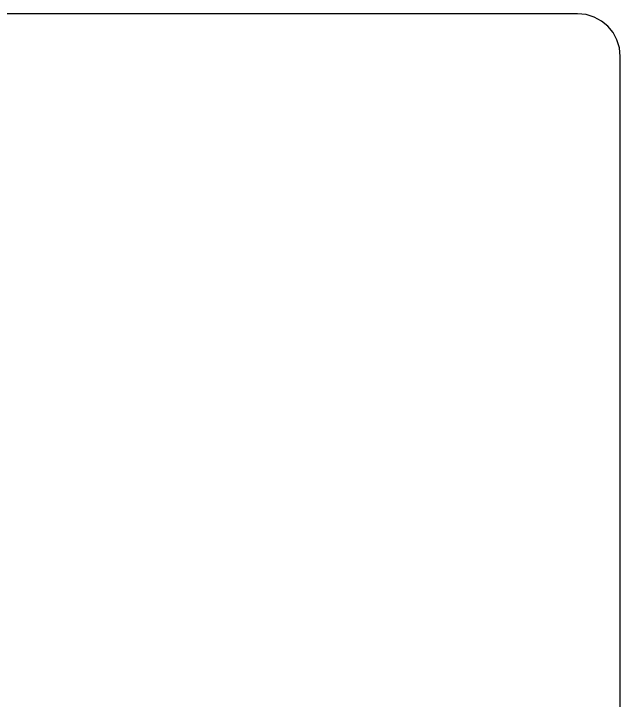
# Model space of a CAD drawing. Extents: x -1 to 447, y 185 to 440.
# Drawn here: x 376.2 to 447.3, y 359.1 to 439.5 of the extents above; entities that cross this region are included whole.
import ezdxf

# ---------------------------------------------------------------- set-up
doc = ezdxf.new("R2010")
doc.units = 0

msp = doc.modelspace()

# ---------------------------------------------------------------- linework, layer by layer
at = {"layer": 'Visible'}
for p, q in [((442.279589, 439.526629), (52.279484, 439.526629)), ((443.285004, 439.425029), (442.279589, 439.526629)), ((444.224274, 439.133458), (443.285004, 439.425029)), ((445.073585, 438.672555), (444.224274, 439.133458)), ((445.814418, 438.062162), (445.073585, 438.672555)), ((446.425604, 437.322123), (445.814418, 438.062162)), ((446.885979, 436.472812), (446.425604, 437.322123)), ((447.17702, 435.534071), (446.885979, 436.472812)), ((447.277562, 434.526539), (447.17702, 435.534071)), ((447.277562, 322.026721), (447.277562, 434.526539))]:
    msp.add_line(p, q, dxfattribs=at)

doc.saveas('drawing.dxf')
